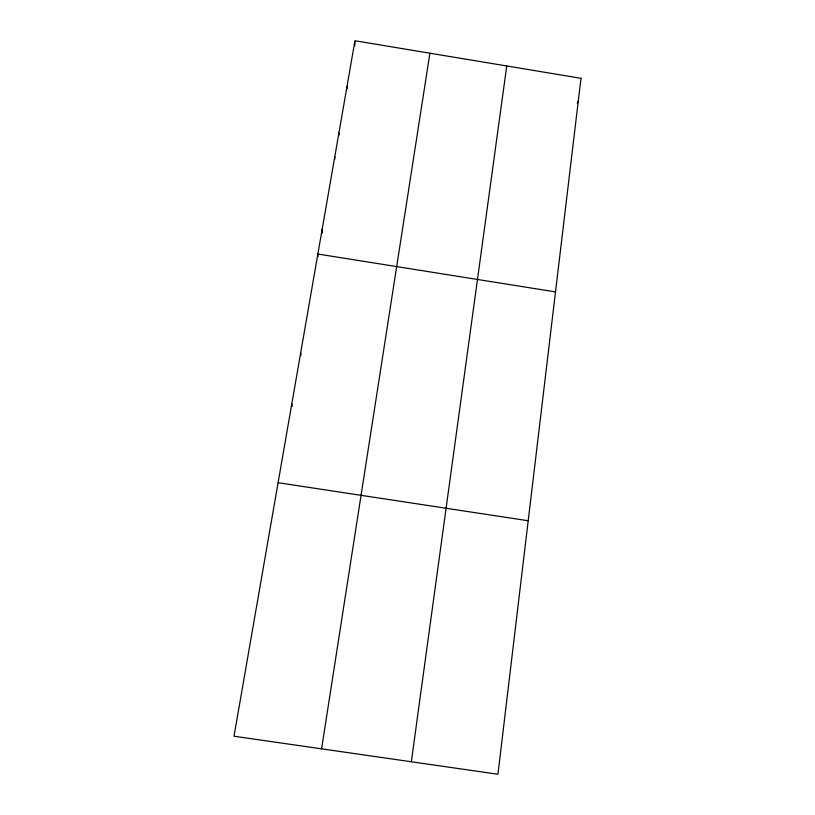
<?xml version="1.0" encoding="UTF-8"?>
<svg xmlns="http://www.w3.org/2000/svg" width="815" height="815" viewBox="0 0 815 815"><rect width="100%" height="100%" fill="white"/><g stroke="black" fill="none" stroke-linecap="round" stroke-linejoin="round"><path stroke-width="1.22" d="M346.986 88.845L347.017 86.349M354.82 45.834L354.922 42.023M411.331 761.77L506.747 65.974M321.589 748.842L429.902 53.199M577.295 103.311L578.283 101.029M278.098 482.704L528.202 520.744M555.504 291.902L317.86 254.025L318.003 256.572M291.801 403.904L292.269 406.339M300.674 352.834L301 355.259M322.17 229.27L322.322 233.049M334.802 156.633L334.822 159.078M338.918 132.957L338.918 135.371M580.993 78.311L497.955 774.25L234.007 736.22L354.953 40.75L580.993 78.311"/></g></svg>
